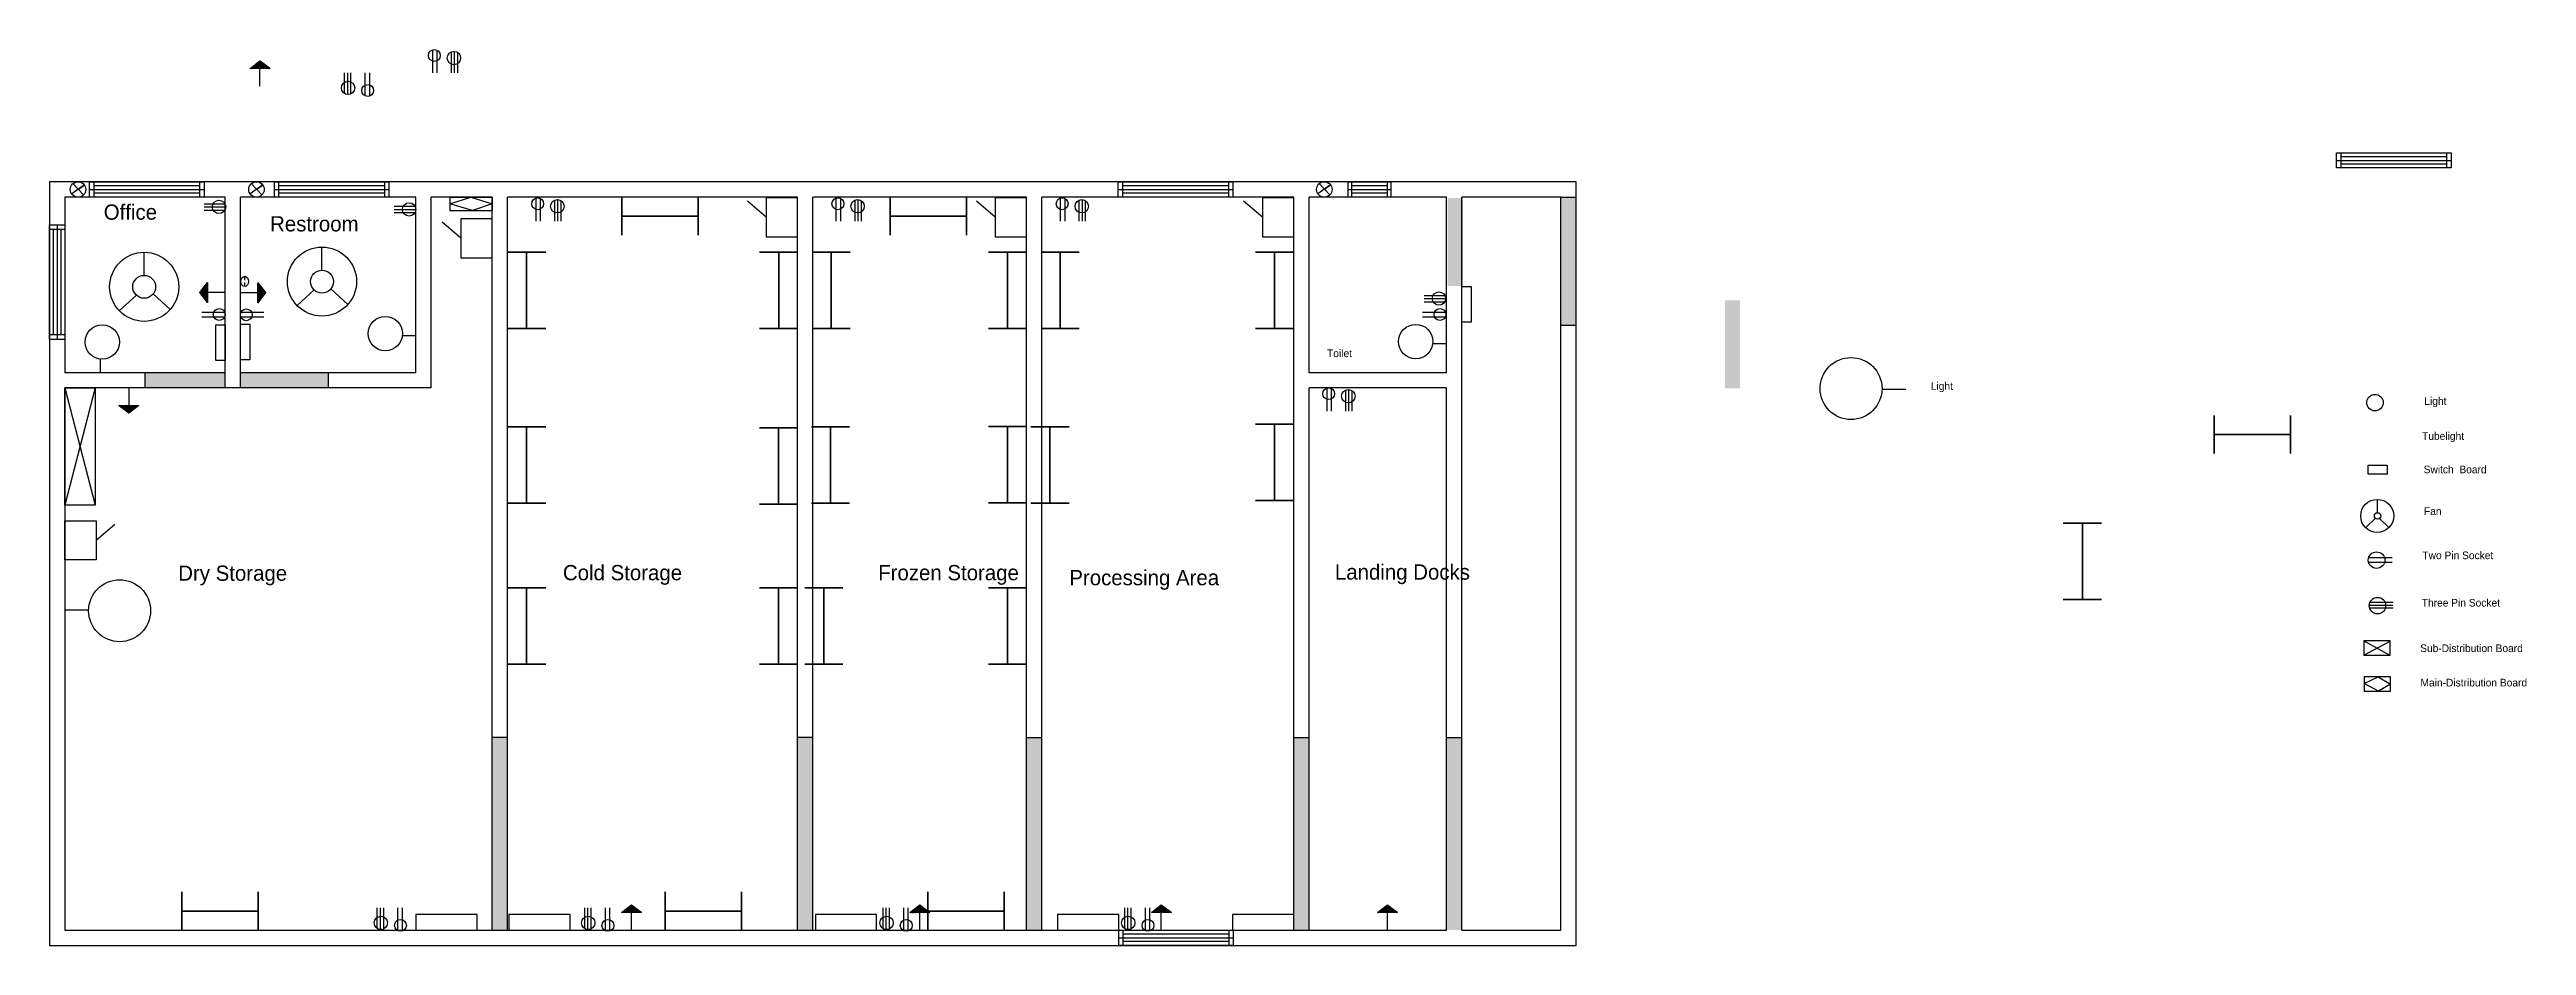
# Model space of a CAD drawing. Header units: feet. Extents: x 50 to 3944, y 52 to 1460.
import ezdxf

# ---------------------------------------------------------------- set-up
doc = ezdxf.new("R2010")
doc.units = ezdxf.units.FT
doc.header["$MEASUREMENT"] = 0

# ---------------------------------------------------------------- blocks, each defined once
blk = doc.blocks.new('win')
at = {"color": 3, "lineweight": 25}
for p, q in [((3085.2, 1258.3), (3265.2, 1258.3)), ((3085.2, 1234.3), (3085.2, 1258.3)), ((3085.2, 1246.3), (3265.2, 1246.3)), ((3092.2, 1234.3), (3092.2, 1258.3)), ((3092.2, 1252.3), (3258.2, 1252.3)), ((3258.2, 1258.3), (3258.2, 1234.3)), ((3265.2, 1258.3), (3265.2, 1234.3)), ((3265.2, 1234.3), (3085.2, 1234.3)), ((3258.2, 1240.3), (3092.2, 1240.3))]:
    blk.add_line(p, q, dxfattribs=at)
blk = doc.blocks.new('light')
blk.add_line((2869.2, 908.4), (2906.8, 908.4))
blk.add_circle((2820.6, 909.4), 48.7)
blk = doc.blocks.new('fffff')
for p, q in [((198.5, 1105), (198.5, 1141.3)), ((186.2, 1073.9), (159.3, 1049.4)), ((212.6, 1075.8), (239.3, 1051.2))]:
    blk.add_line(p, q)
for radius in [54.3, 18]:
    blk.add_circle((198.5, 1087), radius)
blk = doc.blocks.new('ll')
blk.add_line((604.3, 1010.5), (625.7, 1010.5))
blk.add_circle((577.5, 1013.5), 27)
blk = doc.blocks.new('ss')
for p, q in [((1248, 117), (1289, 94.5)), ((1248, 94.5), (1289.5, 116.5))]:
    blk.add_line(p, q)
blk.add_lwpolyline([(1248, 94.5), (1289.5, 94.5), (1289.5, 117), (1248, 117)], close=True)
blk = doc.blocks.new('three')
for p, q in [((299.5, 1222), (299.5, 1189)), ((304.5, 1223), (304.5, 1189)), ((309.5, 1221.5), (309.5, 1189))]:
    blk.add_line(p, q)
blk.add_circle((304, 1212.5), 10.5)
blk = doc.blocks.new('t')
for p, q in [((325.3, 1046.6), (289, 1046.6)), ((324.9, 1039.5), (289, 1039.5))]:
    blk.add_line(p, q)
blk.add_circle((316.5, 1043.5), 9.31)
blk = doc.blocks.new('tv')
for p, q in [((356, 1094), (362, 1094)), ((365.5, 1094), (372, 1094))]:
    blk.add_line(p, q)
blk.add_ellipse((364, 1094.5), major_axis=(-8, 0), ratio=0.75)
blk = doc.blocks.new('Ex')
for p, q in [((104.5, 1247), (84.5, 1233)), ((86.4, 1249.1), (103.1, 1231.4)), ((94.5, 1240), (104.5, 1247))]:
    blk.add_line(p, q)
blk.add_circle((94.5, 1240), 12.2)
blk = doc.blocks.new('lightt')
at = {"color": 0, "linetype": 'ByBlock', "lineweight": 35}
for p, q in [((3452.5, 885), (3452.5, 825)), ((3572.5, 885), (3572.5, 825)), ((3452.5, 855), (3572.5, 855))]:
    blk.add_line(p, q, dxfattribs=at)
blk = doc.blocks.new('sssss')
at = {"color": 6}
for p, q in [((2029.7, 1228), (2214, 1180.5)), ((2029.7, 1180.5), (2214, 1228))]:
    blk.add_line(p, q, dxfattribs=at)
blk.add_lwpolyline([(2029.7, 1228), (2214, 1228), (2214, 1180.5), (2029.7, 1180.5)], close=True, dxfattribs=at)
blk = doc.blocks.new('cir')
blk.add_line((123, 688.8), (152.5, 714))
blk.add_lwpolyline([(73.7, 719.5), (123, 719.5), (123, 658), (73.7, 658)], close=True)
blk = doc.blocks.new('te')
h = blk.add_hatch()
h.set_pattern_fill('ANSI31', color=202, style=0)
h.paths.add_polyline_path([(298, 1062.5), (286, 1078), (298, 1094)])
at = {"color": 202, "lineweight": 30}
for p, q in [((286, 1078), (298, 1094)), ((298, 1094), (298, 1062.5)), ((325.7, 1078), (286, 1078)), ((298, 1062.5), (286, 1078))]:
    blk.add_line(p, q, dxfattribs=at)

msp = doc.modelspace()

# ---------------------------------------------------------------- hatches: boundary and pattern name
h = msp.add_hatch(color=256)
h.set_gradient(color1=(51, 204, 69), one_color=1, tint=1)
h.paths.add_polyline_path([(2271.7, 1088.5), (2271.7, 1226.5), (2247.7, 1226.5), (2247.7, 1088.5)])
h = msp.add_hatch(color=256)
h.set_gradient(color1=(51, 204, 69), one_color=1, tint=1)
h.paths.add_polyline_path([(2449.7, 1228), (2425.7, 1228), (2425.7, 1026.7), (2449.7, 1026.7)])
h = msp.add_hatch(color=256)
h.set_gradient(color1=(51, 204, 69), one_color=1, tint=1)
h.paths.add_polyline_path([(2707.5, 927.5), (2707.5, 1065.5), (2683.5, 1065.5), (2683.5, 927.5)])
h = msp.add_hatch(color=256)
h.set_gradient(color1=(51, 204, 69), one_color=1, tint=1)
h.paths.add_polyline_path([(325.7, 952), (199.7, 952), (199.7, 928), (325.7, 928)])
h = msp.add_hatch(color=256)
h.set_gradient(color1=(51, 204, 69), one_color=1, tint=1)
h.paths.add_polyline_path([(487.7, 952), (349.7, 952), (349.7, 928), (487.7, 928)])
h = msp.add_hatch(color=256)
h.set_gradient(color1=(51, 204, 69), one_color=1, tint=1)
h.paths.add_polyline_path([(769.7, 378.8), (745.7, 378.8), (745.7, 76), (769.7, 76)])
h = msp.add_hatch(color=256)
h.set_gradient(color1=(51, 204, 69), one_color=1, tint=1)
h.paths.add_polyline_path([(1249.7, 378.8), (1225.7, 378.8), (1225.7, 76), (1249.7, 76)])
h = msp.add_hatch(color=256)
h.set_gradient(color1=(51, 204, 69), one_color=1, tint=1)
h.paths.add_polyline_path([(1609.7, 378.8), (1585.7, 378.8), (1585.7, 76), (1609.7, 76)])
h = msp.add_hatch(color=256)
h.set_gradient(color1=(51, 204, 69), one_color=1, tint=1)
h.paths.add_polyline_path([(2029.7, 378.8), (2005.7, 378.8), (2005.7, 76), (2029.7, 76)])
h = msp.add_hatch(color=256)
h.set_gradient(color1=(51, 204, 69), one_color=1, tint=1)
h.paths.add_polyline_path([(2269.7, 378.8), (2245.7, 378.8), (2245.7, 76), (2269.7, 76)])

# ---------------------------------------------------------------- linework, layer by layer
at = {"color": 3}
for p, q in [((2091, 1228), (2091, 1252)), ((2091, 1252), (2158.5, 1252)), ((2097, 1228), (2097, 1252)), ((2152.5, 1252), (2152.5, 1228)), ((2158.5, 1252), (2158.5, 1228)), ((2091, 1240), (2158.5, 1240)), ((2158.5, 1228), (2091, 1228)), ((2097, 1246), (2152.5, 1246)), ((2152.5, 1234), (2097, 1234))]:
    msp.add_line(p, q, dxfattribs=at)
at = {"color": 2}
for p, q in [((679, 1228), (679, 1207)), ((679, 1217.5), (712, 1228)), ((679, 1228), (745.7, 1228)), ((714.5, 1207), (679, 1217.5)), ((712, 1228), (745.7, 1217.5)), ((745.7, 1217.5), (714.5, 1207)), ((745.7, 1228), (745.7, 1207)), ((679, 1207), (727, 1207)), ((727, 1207), (745.7, 1207))]:
    msp.add_line(p, q, dxfattribs=at)
for p, q in [((2245.7, 952), (2245.7, 1228)), ((2269.7, 952), (2269.7, 1228)), ((2425.7, 1228), (2449.7, 1228)), ((350.2, 1039.9), (386.5, 1039.9)), ((350.6, 1047), (386.5, 1047)), ((2425.7, 1026.7), (2449.7, 1026.7)), ((199.7, 952), (199.7, 928)), ((487.7, 952), (487.7, 928)), ((3709.5, 732), (3709.5, 753)), ((3706, 723), (3691, 709)), ((3712.5, 723), (3727.5, 709)), ((3695.5, 661.5), (3732.5, 661.5)), ((3695.5, 654.5), (3732.5, 654.5)), ((3696.5, 586.5), (3733.5, 586.5)), ((3698, 591.5), (3734, 591.5)), ((3697, 582.5), (3734, 582.5)), ((3688.5, 463.5), (3710.5, 474)), ((3710.5, 474), (3730, 462.5)), ((3711, 451.5), (3688.5, 463.5)), ((3730, 462.5), (3711, 451.5)), ((769.7, 378.8), (745.7, 378.8)), ((1249.7, 378.8), (1225.7, 378.8)), ((1585.7, 378.8), (1609.7, 378.8)), ((2005.7, 378.8), (2029.7, 378.8)), ((2245.7, 378.8), (2269.7, 378.8))]:
    msp.add_line(p, q)
for points in [[(49.7, 52), (2449.7, 52), (2449.7, 1252), (49.7, 1252)], [(3695, 806.5), (3724.5, 806.5), (3724.5, 792.5), (3695, 792.5)], [(3688.5, 451.5), (3730, 451.5), (3730, 474), (3688.5, 474)]]:
    msp.add_lwpolyline(points, close=True)
for points in [[(769.7, 1252), (49.7, 1252), (49.7, 52), (769.7, 52)], [(1249.7, 1252), (49.7, 1252), (49.7, 52), (1249.7, 52)], [(1609.7, 1252), (49.7, 1252), (49.7, 52), (1609.7, 52)], [(2029.7, 1252), (49.7, 1252), (49.7, 52), (2029.7, 52)], [(349.7, 1252), (49.7, 1252), (49.7, 52), (349.7, 52)], [(649.7, 1252), (49.7, 1252), (49.7, 52), (649.7, 52)], [(325.7, 1228), (73.7, 1228), (73.7, 952)], [(325.7, 1228), (73.7, 1228), (73.7, 952)], [(325.7, 1228), (73.7, 1228), (73.7, 952)], [(325.7, 1228), (73.7, 1228), (73.7, 952)], [(325.7, 1228), (73.7, 1228), (73.7, 952)], [(325.7, 928), (325.7, 1228), (73.7, 1228), (73.7, 952)], [(325.7, 1228), (73.7, 1228), (73.7, 952)], [(73.7, 928), (73.7, 76), (1225.7, 76), (1225.7, 1228), (769.7, 1228)], [(73.7, 928), (73.7, 76), (745.7, 76), (745.7, 1228), (649.7, 1228)], [(625.7, 1228), (349.7, 1228)], [(625.7, 1228), (349.7, 1228)], [(625.7, 1228), (349.7, 1228)], [(625.7, 1228), (349.7, 1228)], [(625.7, 1228), (349.7, 1228)], [(625.7, 952), (625.7, 1228), (349.7, 1228)], [(349.7, 928), (349.7, 1228)], [(745.7, 1228), (649.7, 1228)], [(745.7, 1228), (649.7, 1228)], [(745.7, 1228), (649.7, 1228)], [(745.7, 1228), (649.7, 1228)], [(649.7, 928), (649.7, 1228)], [(1225.7, 1228), (769.7, 1228)], [(1225.7, 1228), (769.7, 1228)], [(1225.7, 1228), (769.7, 1228)], [(769.7, 76), (769.7, 1228)], [(1585.7, 1228), (1249.7, 1228)], [(1585.7, 1228), (1249.7, 1228)], [(1249.7, 76), (1249.7, 1228)], [(1249.7, 76), (1585.7, 76), (1585.7, 1228), (1249.7, 1228)], [(1609.7, 76), (1609.7, 1228)], [(1609.7, 76), (2005.7, 76), (2005.7, 1228), (1609.7, 1228)], [(2005.7, 1228), (1609.7, 1228)], [(2029.7, 952), (2029.7, 1228)], [(2245.7, 1228), (2029.7, 1228)], [(2269.7, 76), (2425.7, 76), (2425.7, 1228), (2269.7, 1228)], [(49.7, 952), (49.7, 952), (49.7, 52), (2269.7, 52)], [(325.7, 952), (73.7, 952)], [(625.7, 952), (349.7, 952)], [(2245.7, 952), (2029.7, 952)], [(2269.7, 76), (2269.7, 952)], [(649.7, 928), (73.7, 928), (73.7, 76), (745.7, 76)], [(73.7, 928), (73.7, 76), (625.7, 76)], [(73.7, 928), (73.7, 76), (325.7, 76)], [(73.7, 928), (73.7, 76), (1225.7, 76)], [(73.7, 928), (73.7, 76), (1225.7, 76)], [(73.7, 928), (73.7, 76), (2245.7, 76)], [(1609.7, 76), (2245.7, 76), (2245.7, 928), (2029.7, 928)], [(2029.7, 76), (2029.7, 928)], [(769.7, 76), (1225.7, 76)], [(1249.7, 76), (1585.7, 76)], [(1249.7, 76), (1585.7, 76)]]:
    msp.add_lwpolyline(points)
at = {"color": 40}
for points in [[(2269.7, 1087.5), (2284.4, 1087.5), (2284.4, 1031.5), (2269.7, 1031.5)], [(311, 1027), (325.7, 1027), (325.7, 971), (311, 971)], [(349.7, 1028.5), (364.4, 1028.5), (364.4, 972.5), (349.7, 972.5)], [(625.7, 76), (722, 76), (722, 100.5), (625.7, 100.5)], [(771.7, 76), (868, 76), (868, 100.5), (771.7, 100.5)], [(1253.7, 76), (1350, 76), (1350, 100.5), (1253.7, 100.5)], [(1634.3, 76), (1730.6, 76), (1730.6, 100.5), (1634.3, 100.5)], [(1909.4, 76), (2005.7, 76), (2005.7, 100.5), (1909.4, 100.5)]]:
    msp.add_lwpolyline(points, close=True, dxfattribs=at)
for centre, radius in [((359, 1043), 9.31), ((3705.5, 905), 13), ((3709, 727), 26), ((3709.5, 727), 4.95), ((3708, 657.5), 13), ((3709.5, 586), 13)]:
    msp.add_circle(centre, radius)

# ---------------------------------------------------------------- block references
at = {"color": 202}
for p, rotation in [((-697.5, 1728.2), 270), ((675.4, 2156), 180), ((1252.5, 602.3), 90), ((-113.5, 401.7), 270), ((339.7, 401.7), 270), ((719.5, 401.7), 270), ((1075, 401.7), 270)]:
    msp.add_blockref('te', p, dxfattribs=dict(at, rotation=rotation))
for name, p, rotation in [('t', (1698.1, 1134), 90), ('three', (823, 2612), 180), ('t', (-493.6, 1712), 270), ('three', (-896.4, 1516.5), 270), ('three', (-597.5, 1512.5), 270), ('t', (1860.6, 901), 90), ('t', (2332.6, 901), 90), ('t', (2685.1, 901), 90), ('win', (-1184.6, 4269.6), 270), ('lightt', (-55.3, 4594), 270), ('lightt', (341, 4594), 270), ('lightt', (423.5, 4594), 270), ('lightt', (700.7, 4594), 270), ('lightt', (783.5, 4594), 270), ('lightt', (1120.7, 4594), 270), ('tv', (-738, 1459.5), 270), ('three', (1021.5, 1372.5), 270), ('ll', (-881, 1577.7), 270), ('sssss', (-1106.8, 2957.7), 270), ('t', (3104.1, 602.5), 90), ('lightt', (-55.3, 4319.5), 270), ('lightt', (340.7, 4318), 270), ('lightt', (422.5, 4319.5), 270), ('lightt', (700.7, 4320), 270), ('lightt', (767.5, 4319.5), 270), ('lightt', (1120.7, 4323.5), 270), ('lightt', (2390.5, 4168), 270), ('light', (2980.5, 1487.4), 180), ('lightt', (-55.3, 4066.5), 270), ('lightt', (340.7, 4066.5), 270), ('lightt', (412, 4066.5), 270), ('lightt', (700.7, 4066.5), 270), ('three', (874.5, 1300), 180), ('t', (-442.1, 400), 270), ('three', (1200.5, 1300), 180), ('t', (-116, 400), 270), ('three', (1669.5, 1300), 180), ('t', (353, 400), 270), ('three', (2049.5, 1300), 180), ('t', (733, 400), 270)]:
    msp.add_blockref(name, p, dxfattribs=dict(rotation=rotation))
for name, p in [('three', (381.5, 234)), ('win', (559.9, 39.4)), ('Ex', (0, 0)), ('win', (-2972.6, -6.3)), ('Ex', (280.5, 0)), ('win', (-2682, -6.3)), ('win', (-1355.3, -6.3)), ('Ex', (1959.2, 0)), ('three', (544, 1)), ('lightt', (-2503, 343)), ('three', (1016, 1)), ('lightt', (-2081.5, 343)), ('three', (1368.5, 1)), ('fffff', (0, 0)), ('fffff', (279.5, 8.2)), ('t', (0, 0)), ('t', (1919, 0)), ('ll', (0, 0)), ('ll', (1620, -12.5)), ('light', (61.2, 17.7)), ('three', (1787.5, -297.5)), ('lightt', (0, 0)), ('cir', (0, 0)), ('ss', (2440, 413.5)), ('lightt', (-3195, -749)), ('lightt', (-2435, -749)), ('lightt', (-2022, -749)), ('win', (-1354.6, -1182.3))]:
    msp.add_blockref(name, p)
at = {"xscale": -1}
for p in [(1299.4, 507.5), (1659.4, 507.5), (2079.4, 507.5), (819.4, 474.5)]:
    msp.add_blockref('cir', p, dxfattribs=at)
at = {"color": 202}
msp.add_blockref('te', (0, 0), dxfattribs=at)

# ---------------------------------------------------------------- texts
at = {"attachment_point": 1}
for s, insert, char_height, width in [('Office', (134.9, 1216.4), 24, 117.065), ('Restroom', (396.4, 1198), 24, 175.597), ('Toilet', (2058, 988.5), 12, 174), ('Light', (3007.2, 937.1), 12, 260.726), ('Light', (3783, 913.5), 12, 638.5), ('Tubelight', (3779.5, 858.5), 12, 638.5), ('Switch  Board', (3782, 806), 12, 638.5), ('Fan', (3782.5, 740.5), 12, 638.5), ('Two Pin Socket', (3780, 671), 12, 638.5), ('Dry Storage', (252, 649), 24, 273.151), ('Cold Storage', (856.8, 649.8), 24, 273.151), ('Frozen Storage', (1352.4, 649.8), 24, 273.151), ('Processing Area', (1652.9, 642), 24, 396), ('Landing Docks', (2070.4, 650.8), 24, 273.151), ('Three Pin Socket', (3779, 596.5), 12, 638.5), ('Sub-Distribution Board', (3776.5, 525), 12, 638.5), ('Main-Distribution Board', (3777, 471), 12, 638.5)]:
    msp.add_mtext(s, dxfattribs=dict(at, insert=insert, char_height=char_height, width=width))

doc.saveas('drawing.dxf')
